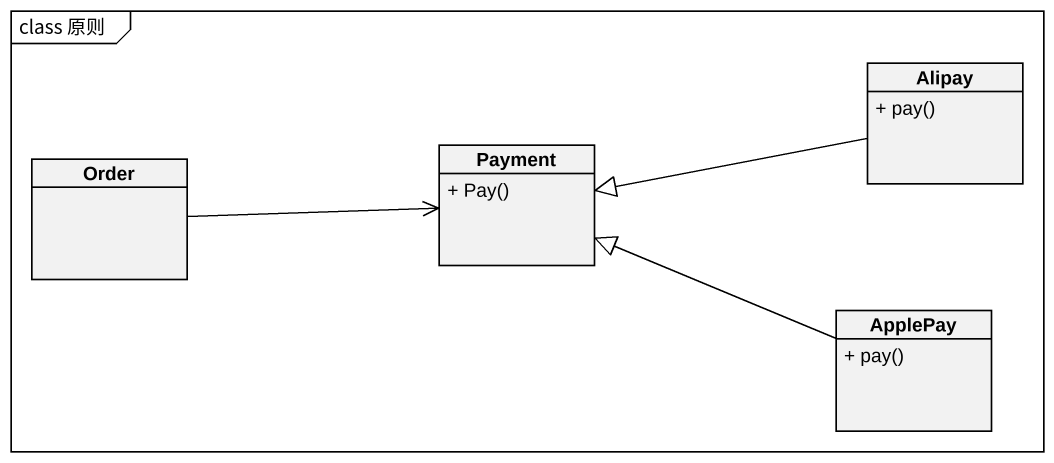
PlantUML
@startuml
mainframe class 原则
hide circle
hide empty members
skinparam classAttributeIconSize 0
class Alipay {
  + pay()
}
class Order
class Payment {
  + Pay()
}
class ApplePay {
  + pay()
}
Alipay -left-|> Payment
Order -right-> Payment
ApplePay -left-|> Payment
@enduml
